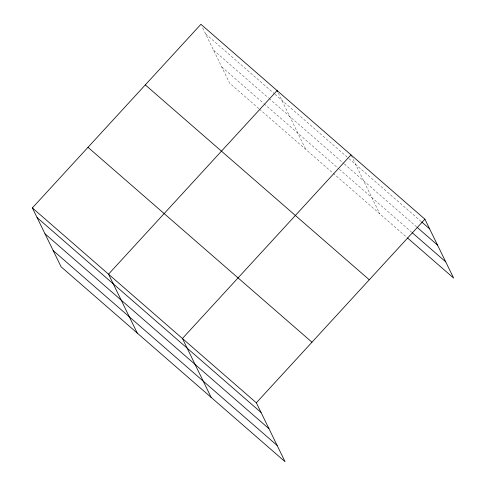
<?xml version="1.0" encoding="UTF-8"?>
<svg xmlns="http://www.w3.org/2000/svg" width="486" height="486" viewBox="0 0 486 486"><rect width="100%" height="100%" fill="white"/><g stroke="black" fill="none" stroke-linecap="round" stroke-linejoin="round"><path stroke-width="0.36" stroke-dasharray="2.43 1.82" d="M205.639 33.953L274.347 93.737M274.918 94.235L348.31 158.096M348.881 158.588L421.083 221.416M213.567 50.204L268.533 98.026M269.104 98.524L343.73 163.46M344.295 163.952L416.502 226.786M221.731 66.947L263.527 103.311M264.098 103.81L338.815 168.824M339.386 169.322L411.593 232.15M258.856 108.603L229.659 83.197L202.498 27.52M259.427 109.101L407.007 237.514M351.305 155.52L379.718 213.767M278.338 93.136L305.809 149.457"/><path stroke-width="0.73" d="M32.368 207.917L256.341 402.803L285.069 461.7L61.096 266.814L32.368 207.917L200.931 24.3L424.904 219.186L453.632 278.083L407.578 238.006M350.995 154.876L182.432 338.493L211.155 397.39M256.341 402.803L424.904 219.186M421.654 221.914L429.612 228.839M417.073 227.278L437.54 245.09M412.158 232.642L445.705 261.833M145.308 84.892L369.281 279.778M87.996 147.325L311.969 342.211M37.076 217.57L261.049 412.456M45.004 233.821L268.977 428.707M53.168 250.563L277.142 445.449M277.713 91.848L277.081 90.56L108.524 274.183L137.246 333.074"/></g></svg>
